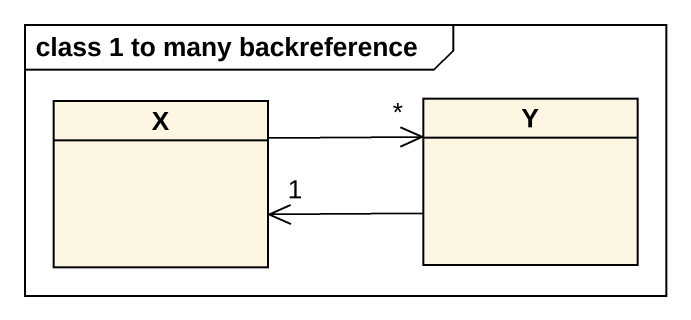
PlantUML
@startuml
mainframe class 1 to many backreference
hide circle
hide empty members
class "X" as X_
class Y
X_ -right-> "*" Y
Y -left-> "1" X_
@enduml
